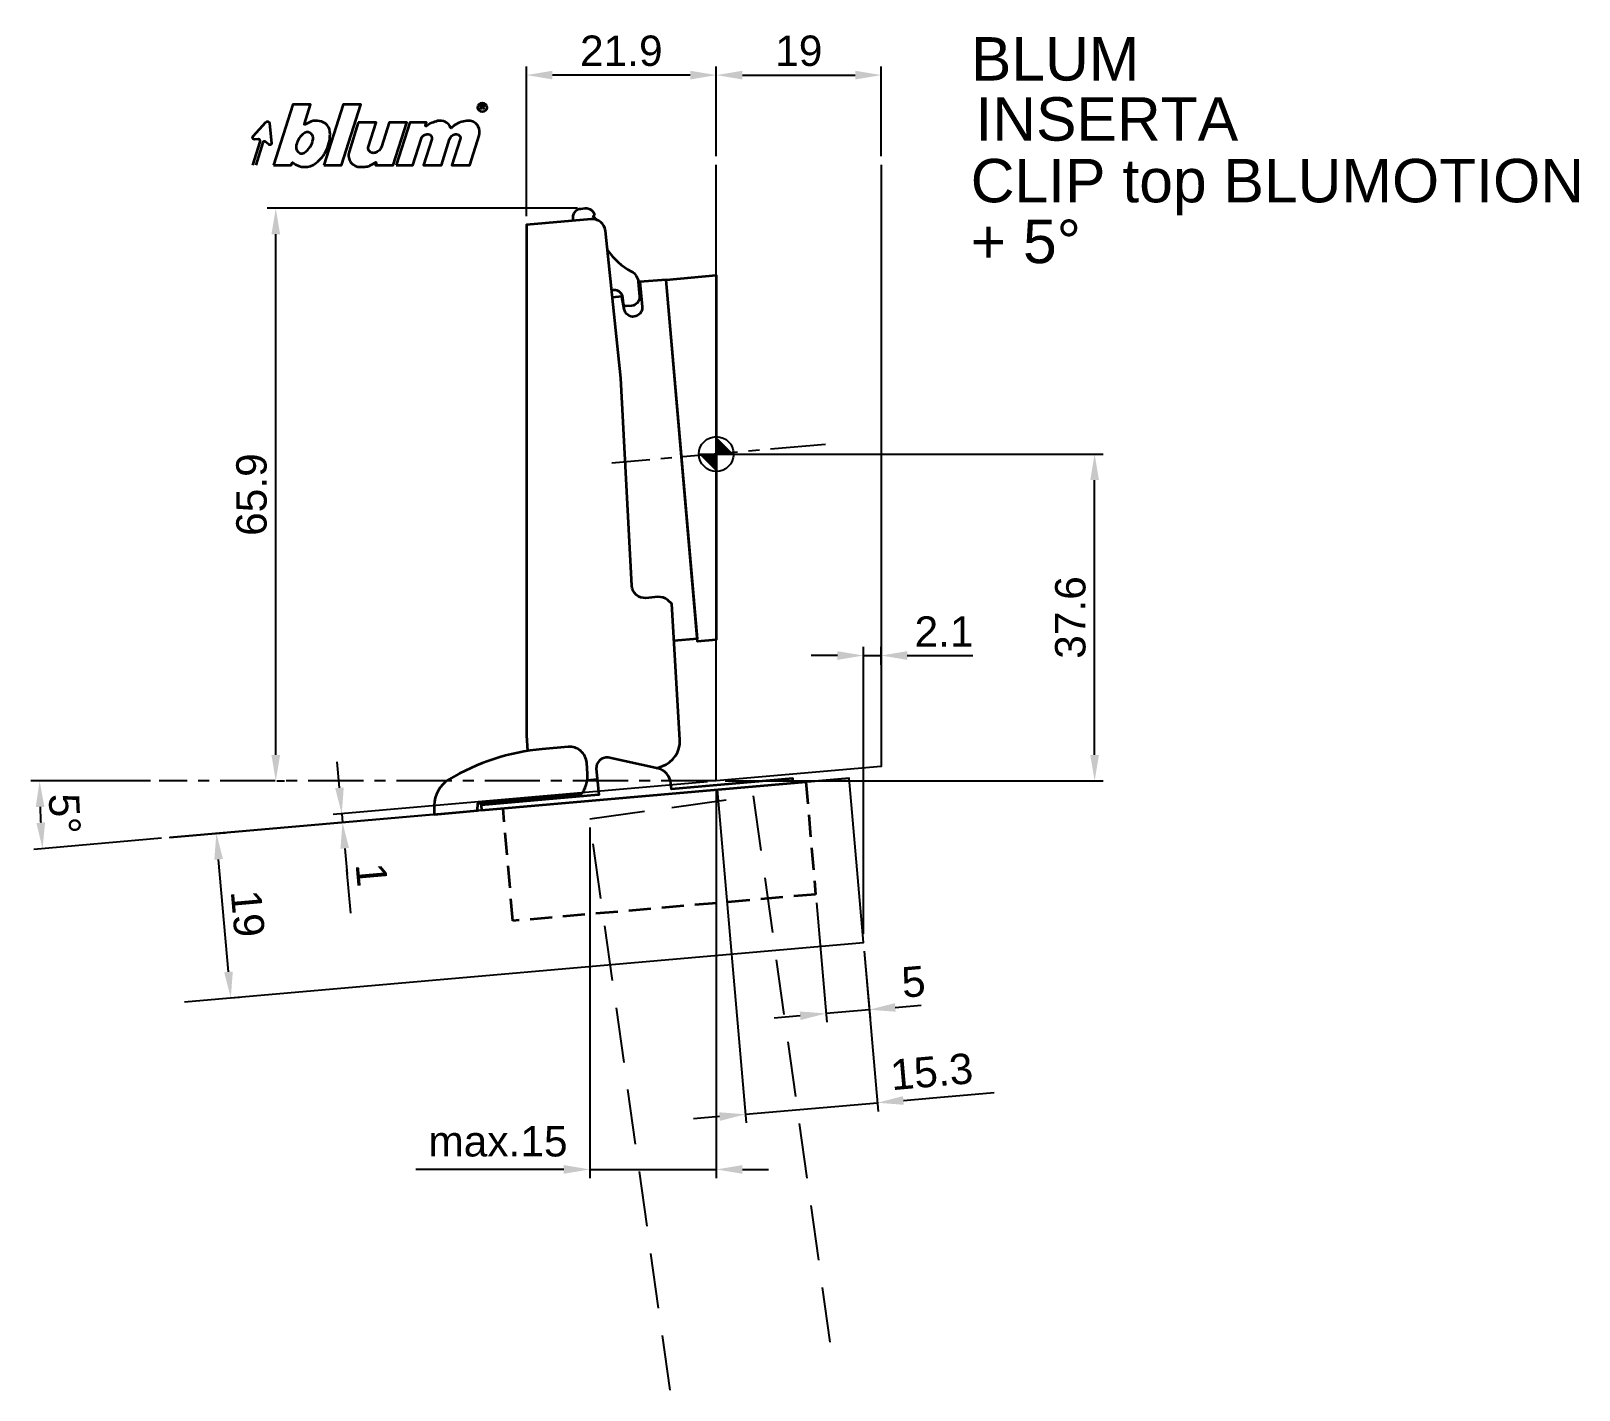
# Model space of a CAD drawing. Extents: x -79 to 99, y -108 to 49.
import ezdxf

# ---------------------------------------------------------------- set-up
doc = ezdxf.new("R2010")
doc.units = 0
doc.header["$PDMODE"] = 35
doc.header["$PDSIZE"] = 5
for name, pattern in [('CONTINU', [0]), ('MITTE', [50.8, 31.75, -6.35, 6.35, -6.35]), ('STRICHLINIE', [19.05, 12.7, -6.35])]:
    doc.linetypes.add(name, pattern=pattern)
doc.layers.get('Defpoints').update_dxf_attribs({"linetype": 'CONTINUOUS'})
doc.layers.add('1', color=2, linetype='CONTINUOUS')
doc.layers.add('5', color=1, linetype='CONTINUOUS')
doc.layers.add('6', color=3, linetype='CONTINUOUS', lineweight=35)
doc.styles.add('Beschlag', font='ARIAL.TTF')
doc.dimstyles.new('Beschlag', dxfattribs={"dimtxt": 3.5, "dimasz": 3, "dimexe": 1, "dimexo": 1, "dimgap": 1, "dimtad": 1, "dimdec": 1, "dimdsep": 46, "dimtxsty": 'Beschlag', "dimcen": 2, "dimclrd": 256, "dimclre": 256, "dimclrt": 256, "dimadec": 1, "dimazin": 2, "dimtfac": 0.71, "dimtdec": 1, "dimtix": 1, "dimtmove": 2, "dimatfit": 0, "dimfxl": 0, "dimtolj": 1, "dimlwd": -1, "dimlwe": -1, "dimarcsym": 0})

# ---------------------------------------------------------------- blocks, each defined once
blk = doc.blocks.new('NullPunkt')
at = {"layer": '5'}
for points in [[(0, 2), (0, -2)], [(-2, 0), (2, 0)]]:
    blk.add_lwpolyline(points, dxfattribs=at)
blk.add_circle((0, 0), 2, dxfattribs=at)
for points in [[(0, 0), (-2, 0), (0, 2)], [(0, 0), (2, 0), (0, -2)]]:
    blk.add_solid(points, dxfattribs=at)
blk = doc.blocks.new('*D1')
at = {"layer": '1'}
for p, q in [((-21.87, 27.38), (-21.87, 44.63)), ((0, 34.29), (0, 44.63)), ((-3, 43.63), (-18.87, 43.63))]:
    blk.add_line(p, q, dxfattribs=at)
for points in [[(-18.87, 44.13), (-18.87, 43.13), (-21.87, 43.63)], [(-3, 44.13), (-3, 43.13), (0, 43.63)]]:
    blk.add_solid(points, dxfattribs=at)
at = {"layer": 'Defpoints', "color": 0}
for p in [(-21.87, 43.63), (0, 33.29), (-21.87, 26.38)]:
    blk.add_point(p, dxfattribs=at)
at = {"layer": '1', "insert": (-10.94, 46.41), "char_height": 3.5, "attachment_point": 5, "style": 'Beschlag'}
blk.add_mtext('\\A1;21.9', dxfattribs=at)
blk = doc.blocks.new('*D2')
at = {"layer": '1'}
for p, q in [((1, 0), (44.57, 0)), ((43.57, -34.64), (43.57, -3)), ((1, -37.64), (44.57, -37.64))]:
    blk.add_line(p, q, dxfattribs=at)
for points in [[(43.07, -3), (44.07, -3), (43.57, 0)], [(43.07, -34.64), (44.07, -34.64), (43.57, -37.64)]]:
    blk.add_solid(points, dxfattribs=at)
at = {"layer": 'Defpoints', "color": 0}
for p in [(0, 0), (43.57, 0), (0, -37.64)]:
    blk.add_point(p, dxfattribs=at)
at = {"layer": '1', "insert": (40.79, -18.82), "char_height": 3.5, "attachment_point": 5, "rotation": 90, "style": 'Beschlag'}
blk.add_mtext('\\A1;37.6', dxfattribs=at)
blk = doc.blocks.new('*D3')
at = {"layer": '1'}
for p, q in [((0, 34.29), (0, 44.63)), ((19, 34.29), (19, 44.63)), ((3, 43.63), (16, 43.63))]:
    blk.add_line(p, q, dxfattribs=at)
for points in [[(3, 44.13), (3, 43.13), (0, 43.63)], [(16, 44.13), (16, 43.13), (19, 43.63)]]:
    blk.add_solid(points, dxfattribs=at)
at = {"layer": 'Defpoints', "color": 0}
for p in [(19, 43.63), (0, 33.29), (19, 33.29)]:
    blk.add_point(p, dxfattribs=at)
at = {"layer": '1', "insert": (9.5, 46.41), "char_height": 3.5, "attachment_point": 5, "style": 'Beschlag'}
blk.add_mtext('\\A1;19', dxfattribs=at)
blk = doc.blocks.new('Logo_BLUM')
at = {"layer": '6', "color": 20, "linetype": 'Continuous'}
for points in [[(2.39, 0), (4.43, 0), (4.52, 0.26, -0.512391), (4.62, 0.29, 0.357881), (7.3, 0.25, 0.116336), (8.5, 1.76, 0.127435), (8.89, 3.85, 0.227045), (8.36, 4.79, 0.273775), (6.5, 4.93), (6.04, 4.67, -0.689828), (5.94, 4.76), (6.65, 7), (4.61, 7)], [(5.59, 3.39, 0.16703), (4.99, 2.14, 0.322673), (5.41, 1.39, 0.260102), (5.93, 1.42, 0.211929), (6.95, 3, 0.250706), (6.73, 3.62, 0.316796), (6.01, 3.72, 0.086595)], [(12.15, 4.9), (11.09, 1.53, 0.527578), (12.44, -0.2, -0.003338), (13.06, -0.17, 0.131781), (13.63, 0.02), (14.12, 0.32, -0.706223), (14.22, 0.24), (14.15, 0), (16.19, 0), (17.75, 4.9), (15.7, 4.9), (14.81, 2.11, -0.253672), (14.11, 1.42, -0.127823), (13.72, 1.42, -0.447747), (13.33, 2.15), (14.2, 4.9)], [(16.53, 0), (18.44, 0), (19.39, 3, -0.282196), (20.04, 3.56, -0.141376), (20.38, 3.52, -0.3938), (20.62, 2.99), (19.67, 0), (21.72, 0), (22.67, 3, -0.282189), (23.31, 3.56, -0.141385), (23.65, 3.52, -0.393792), (23.89, 2.99), (22.94, 0), (24.99, 0), (26.07, 3.42, 0.424526), (25.18, 5.07, 0.098115), (24.64, 5.11, 0.114777), (23.24, 4.6), (22.89, 4.28, -0.522588), (22.79, 4.31, 0.36711), (21.28, 5.09, 0.102012), (20, 4.5, -0.748324), (19.89, 4.58), (20, 4.9), (18.08, 4.9)]]:
    blk.add_lwpolyline(points, format="xyb", close=True, dxfattribs=at)
blk.add_lwpolyline([(8.18, 0), (10.23, 0), (12.45, 7), (10.4, 7)], close=True, dxfattribs=at)
for points in [[(26.26, 6.4), (26.26, 6.9), (26.52, 6.9, -0.975005), (26.53, 6.67, 0.014563), (26.45, 6.67), (26.26, 6.67), (26.45, 6.67), (26.52, 6.6), (26.57, 6.53), (26.62, 6.42)], [(0, 0), (0.86, 2.7, 0.480207), (0.67, 2.98), (0.19, 2.97, -0.689229), (0.05, 3.33), (1.49, 4.95, -0.685285), (1.94, 4.79), (2.15, 2.54, -0.636083), (1.84, 2.36), (1.47, 2.68, 0.560356), (1.16, 2.59), (0.34, 0)]]:
    blk.add_lwpolyline(points, format="xyb", dxfattribs=at)
blk.add_circle((26.44, 6.65), 0.527, dxfattribs=at)
blk = doc.blocks.new('*D9')
at = {"layer": '1'}
for p, q in [((-16, 28.3), (-51.74, 28.3)), ((-50.74, -34.64), (-50.74, 25.3)), ((-50.63, -37.64), (-49.74, -37.64))]:
    blk.add_line(p, q, dxfattribs=at)
for points in [[(-51.24, 25.3), (-50.24, 25.3), (-50.74, 28.3)], [(-51.24, -34.64), (-50.24, -34.64), (-50.74, -37.64)]]:
    blk.add_solid(points, dxfattribs=at)
at = {"layer": 'Defpoints', "color": 0}
for p in [(-50.74, 28.3), (-15, 28.3), (-51.63, -37.64)]:
    blk.add_point(p, dxfattribs=at)
at = {"layer": '1', "insert": (-53.52, -4.67), "char_height": 3.5, "attachment_point": 5, "rotation": 90, "style": 'Beschlag'}
blk.add_mtext('\\A1;65.9', dxfattribs=at)
blk = doc.blocks.new('*D10')
at = {"layer": '1'}
for p, q in [((16.94, -55.24), (16.94, -22.2)), ((19, -24.29), (19, -22.2)), ((13.94, -23.2), (10.94, -23.2)), ((16.94, -23.2), (19, -23.2)), ((22, -23.2), (25, -23.2))]:
    blk.add_line(p, q, dxfattribs=at)
for points in [[(13.94, -22.7), (13.94, -23.7), (16.94, -23.2)], [(22, -22.7), (22, -23.7), (19, -23.2)]]:
    blk.add_solid(points, dxfattribs=at)
at = {"layer": 'Defpoints', "color": 0}
for p in [(19, -23.2), (19, -25.29), (16.94, -56.24)]:
    blk.add_point(p, dxfattribs=at)
at = {"layer": '1', "insert": (26.23, -20.44), "char_height": 3.5, "attachment_point": 5, "style": 'Beschlag'}
blk.add_mtext('\\A1;2.1', dxfattribs=at)
blk = doc.blocks.new('*D11')
at = {"layer": '1'}
for p, q in [((0.09, -38.64), (3.44, -77.02)), ((17.03, -57.23), (18.65, -75.69)), ((3.36, -76.02), (18.56, -74.69)), ((21.55, -74.43), (24.54, -74.17)), ((0.37, -76.28), (-2.62, -76.55))]:
    blk.add_line(p, q, dxfattribs=at)
for points in [[(21.5, -73.93), (21.59, -74.93), (18.56, -74.69)], [(0.33, -75.79), (0.41, -76.78), (3.36, -76.02)]]:
    blk.add_solid(points, dxfattribs=at)
at = {"layer": 'Defpoints', "color": 0}
for p in [(0, -37.64), (16.94, -56.24), (18.56, -74.69)]:
    blk.add_point(p, dxfattribs=at)
at = {"layer": '1', "insert": (24.8, -71.12), "char_height": 3.5, "attachment_point": 5, "rotation": 5, "style": 'Beschlag'}
blk.add_mtext('\\A1;15.3', dxfattribs=at)
blk = doc.blocks.new('*D12')
at = {"layer": '1'}
for p, q in [((0, -38.64), (0, -83.37)), ((-14.57, -43.01), (-14.57, -83.37)), ((-17.57, -82.37), (-20.57, -82.37)), ((-14.57, -82.37), (0, -82.37)), ((3, -82.37), (6, -82.37))]:
    blk.add_line(p, q, dxfattribs=at)
for points in [[(-17.57, -81.87), (-17.57, -82.87), (-14.57, -82.37)], [(3, -81.87), (3, -82.87), (0, -82.37)]]:
    blk.add_solid(points, dxfattribs=at)
at = {"layer": 'Defpoints', "color": 0}
for p in [(0, -37.64), (-14.57, -42.01), (0, -82.37)]:
    blk.add_point(p, dxfattribs=at)
at = {"layer": '1', "insert": (-25.15, -79.15), "char_height": 3.5, "attachment_point": 5, "style": 'Beschlag'}
blk.add_mtext('\\A1;max.15', dxfattribs=at)
blk = doc.blocks.new('*D13')
at = {"layer": '1'}
for p, q in [((-65.18, -37.64), (-78.94, -37.64)), ((-63.92, -44.24), (-78.59, -45.52))]:
    blk.add_line(p, q, dxfattribs=at)
blk.add_arc((11.47, -37.64), 89.41, 181.9226, 183.0774, dxfattribs=at)
for points in [[(-78.39, -40.65), (-77.39, -40.63), (-77.94, -37.64)], [(-77.31, -42.41), (-78.31, -42.48), (-77.6, -45.44)]]:
    blk.add_solid(points, dxfattribs=at)
at = {"layer": 'Defpoints', "color": 0}
for p in [(15.29, -37.31), (-64.18, -37.64), (0, -37.64), (-77.9, -40.24), (-62.93, -44.15)]:
    blk.add_point(p, dxfattribs=at)
at = {"layer": '1', "insert": (-75.07, -41.42), "char_height": 3.5, "attachment_point": 5, "rotation": 272.5, "style": 'Beschlag'}
blk.add_mtext('\\A1;5°', dxfattribs=at)
blk = doc.blocks.new('*D14')
at = {"layer": '1'}
for p, q in [((-43.4, -38.43), (-43.67, -35.44)), ((-1, -37.73), (-44.14, -41.5)), ((-43.62, -42.46), (-44.05, -42.5)), ((-43.14, -41.42), (-43.06, -42.41)), ((-42.79, -45.4), (-42.53, -48.39))]:
    blk.add_line(p, q, dxfattribs=at)
for points in [[(-42.91, -38.39), (-43.9, -38.47), (-43.14, -41.42)], [(-42.3, -45.36), (-43.29, -45.45), (-43.06, -42.41)]]:
    blk.add_solid(points, dxfattribs=at)
at = {"layer": 'Defpoints', "color": 0}
for p in [(0, -37.64), (-43.06, -42.41), (-42.62, -42.38)]:
    blk.add_point(p, dxfattribs=at)
at = {"layer": '1', "insert": (-39.69, -48.44), "char_height": 3.5, "attachment_point": 5, "rotation": 275, "style": 'Beschlag'}
blk.add_mtext('\\A1;1', dxfattribs=at)
blk = doc.blocks.new('*D15')
at = {"layer": '1'}
for p, q in [((11.53, -51.69), (12.73, -65.41)), ((17.03, -57.23), (17.71, -64.97)), ((17.62, -63.98), (12.64, -64.41)), ((20.61, -63.72), (23.6, -63.45)), ((9.65, -64.67), (6.66, -64.94))]:
    blk.add_line(p, q, dxfattribs=at)
for points in [[(9.61, -64.18), (9.7, -65.17), (12.64, -64.41)], [(20.57, -63.22), (20.65, -64.21), (17.62, -63.98)]]:
    blk.add_solid(points, dxfattribs=at)
at = {"layer": 'Defpoints', "color": 0}
for p in [(11.44, -50.7), (16.94, -56.24), (12.64, -64.41)]:
    blk.add_point(p, dxfattribs=at)
at = {"layer": '1', "insert": (22.71, -60.77), "char_height": 3.5, "attachment_point": 5, "rotation": 5, "style": 'Beschlag'}
blk.add_mtext('\\A1;5', dxfattribs=at)
blk = doc.blocks.new('*D16')
at = {"layer": '1'}
for p, q in [((-57.6, -43.69), (-56.58, -43.6)), ((-56.19, -59.62), (-57.32, -46.67)), ((-55.88, -62.61), (-54.93, -62.53))]:
    blk.add_line(p, q, dxfattribs=at)
for points in [[(-56.82, -46.63), (-57.82, -46.72), (-57.58, -43.68)], [(-55.69, -59.58), (-56.68, -59.67), (-55.92, -62.61)]]:
    blk.add_solid(points, dxfattribs=at)
at = {"layer": 'Defpoints', "color": 0}
for p in [(-58.6, -43.77), (-57.58, -43.68), (-56.87, -62.7)]:
    blk.add_point(p, dxfattribs=at)
at = {"layer": '1', "insert": (-53.98, -52.91), "char_height": 3.5, "attachment_point": 5, "rotation": 275, "style": 'Beschlag'}
blk.add_mtext('\\A1;19', dxfattribs=at)

msp = doc.modelspace()

# ---------------------------------------------------------------- linework, layer by layer
at = {"layer": '1'}
for p, q in [((25, -23.2), (29.54, -23.2)), ((-42.58, -47.89), (-42.14, -52.87)), ((24.53, -74.17), (31.99, -73.52)), ((-20.57, -82.37), (-34.61, -82.37))]:
    msp.add_line(p, q, dxfattribs=at)
at = {"layer": '5', "color": 1, "linetype": 'MITTE', "ltscale": 0.2}
msp.add_line((12.58, 1.1), (-12.03, -1.05), dxfattribs=at)
at = {"layer": '5', "linetype": 'MITTE', "ltscale": 0.2}
msp.add_line((0, -37.64), (-64.18, -37.64), dxfattribs=at)
at = {"layer": '5'}
for points in [[(19, 33.29), (19, -35.98), (0, -37.64), (0, 33.29)], [(-61.27, -63.08), (16.94, -56.24), (15.29, -37.31), (-62.93, -44.15), (15.29, -37.31)]]:
    msp.add_lwpolyline(points, dxfattribs=at)
at = {"layer": '5', "linetype": 'STRICHLINIE', "ltscale": 0.5}
msp.add_lwpolyline([(-5.33, -107.77), (-14.57, -42.01), (4.25, -39.37), (13.48, -105.11)], dxfattribs=at)
at = {"layer": '6', "linetype": 'CONTINU'}
for p, q in [((-2.18, -21.28), (-5.79, 20.07)), ((-10.82, 17.84), (-10.83, 17.85)), ((-2.18, -21.28), (-4.89, -21.52))]:
    msp.add_line(p, q, dxfattribs=at)
at = {"layer": '6'}
msp.add_line((-13.71, -37.49), (-14.86, -37.59), dxfattribs=at)
for points in [[(-6.89, -36.15), (-6.25, -35.93, 0.339454), (-4.2, -32.91), (-5.13, -17.25), (-5.6, -16.83, 0.20618), (-6.73, -16.46), (-8.1, -16.58, -0.424475), (-9.73, -15.16), (-10.99, 8.72), (-12.77, 25.7, 0.409111), (-14.4, 27.04), (-21.87, 26.38), (-21.86, -32.39), (-21.76, -34.19)], [(-16.47, 26.86), (-16.5, 27.17, -0.41421), (-15.59, 28.25), (-15.09, 28.29, -0.361252), (-14.04, 27.56), (-14.2, 27.37), (-14.16, 27.32), (-14.11, 27.28), (-14.07, 27.26), (-14.04, 27.23), (-14.01, 27.2), (-13.99, 27.19), (-13.61, 26.87)], [(-12.54, 23.49, 0.117258), (-9.77, 21.03, -0.253101), (-8.99, 19.84), (-8.84, 18.15, -0.414214), (-9.75, 17.07), (-10.38, 17.01, -0.414214), (-10.7, 17.28), (-10.76, 17.98, 0.490237), (-12.05, 18.81)], [(-5.79, 20.07), (-8.8, 19.81), (-8.8, 19.81), (-8.55, 16.94, -0.957234), (-10.61, 16.67), (-10.87, 18.12, -0.337376), (-10.87, 18.12), (-11.97, 18.03)], [(8.86, -37.87), (8.81, -37.37), (-5.18, -38.6), (-5.23, -37.94, 0.312987), (-6.69, -36.19), (-12.44, -34.96, 0.486363), (-13.82, -36.25), (-13.55, -39.23), (-13.56, -39.23), (-27.1, -40.42), (-27.05, -41.01), (10.31, -37.75)]]:
    msp.add_lwpolyline(points, format="xyb", dxfattribs=at)
msp.add_lwpolyline([(-5.79, 20.07), (0, 20.58), (0, -21.38), (-2.15, -21.57), (-5.79, 20.07)], dxfattribs=at)
at = {"layer": '6', "flags": 128}
msp.add_lwpolyline([(-14.92, -35.54, 0.414214), (-17.08, -33.72), (-20.05, -33.98, 0.114125), (-30.81, -37.49, 0.262579), (-32.5, -40.48), (-32.5, -41.49), (-27.52, -41.05), (-27.45, -40.25), (-15.58, -39.21, 0.191102), (-14.83, -36.83), (-14.92, -35.54)], format="xyb", dxfattribs=at)
at = {"layer": '6', "linetype": 'STRICHLINIE', "ltscale": 0.2}
msp.add_lwpolyline([(10.31, -37.75), (11.44, -50.7), (-23.43, -53.75), (-24.56, -40.8)], dxfattribs=at)

# ---------------------------------------------------------------- block references
at = {"layer": '5', "rotation": 89.99999999999999}
msp.add_blockref('NullPunkt', (0, 0), dxfattribs=at)
at = {"layer": '6'}
msp.add_blockref('Logo_BLUM', (-53.39, 33.26), dxfattribs=at)

# ---------------------------------------------------------------- texts
at = {"layer": '1', "linetype": 'Continuous', "style": 'Beschlag'}
for s, p in [('BLUM', (29.32, 43)), ('CLIP top BLUMOTION', (29.3, 28.98)), ('+ 5%%D', (29.3, 21.98))]:
    msp.add_text(s, height=5, dxfattribs=at).set_placement(p)
at = {"layer": '1', "insert": (29.84, 41.08), "char_height": 5, "width": 110.7908, "attachment_point": 1, "style": 'Beschlag'}
msp.add_mtext('INSERTA', dxfattribs=at)

# ---------------------------------------------------------------- dimensions: what is measured, and where the dimension line sits
at = {"layer": '1'}
for base, p1, p2, angle, picture, middle in [((-21.87, 43.63), (0, 33.29), (-21.87, 26.38), 180, '*D1', (-10.94, 46.41)), ((19, 43.63), (0, 33.29), (19, 33.29), 180, '*D3', (9.5, 46.41)), ((-50.74, 28.3), (-51.63, -37.64), (-15, 28.3), 90, '*D9', (-53.52, -4.67)), ((43.57, 0), (0, -37.64), (0, 0), 90, '*D2', (40.79, -18.82)), ((-57.58, -43.68), (-56.87, -62.7), (-58.6, -43.77), 95, '*D16', (-53.98, -52.91))]:
    dim = msp.add_linear_dim(base=base, p1=p1, p2=p2, angle=angle, dimstyle='Beschlag', dxfattribs=at)
    dim.commit()
    dim.dimension.update_dxf_attribs({"geometry": picture, "text_midpoint": middle})
dim = msp.add_linear_dim(base=(19, -23.2), p1=(16.94, -56.24), p2=(19, -25.29), dimstyle='Beschlag', dxfattribs=at)
dim.commit()
dim.dimension.update_dxf_attribs({"geometry": '*D10', "text_midpoint": (26.23, -20.44), "dimtype": 160})
for base, p1, p2, angle, picture, middle in [((-43.06, -42.41), (0, -37.64), (-42.62, -42.38), 95, '*D14', (-39.69, -48.44)), ((18.56, -74.69), (0, -37.64), (16.94, -56.24), 5, '*D11', (24.8, -71.12)), ((12.64, -64.41), (16.94, -56.24), (11.44, -50.7), 5, '*D15', (22.71, -60.77))]:
    dim = msp.add_linear_dim(base=base, p1=p1, p2=p2, angle=angle, dimstyle='Beschlag', dxfattribs=at)
    dim.commit()
    dim.dimension.update_dxf_attribs({"geometry": picture, "text_midpoint": middle, "dimtype": 160})
dim = msp.add_angular_dim_2l(base=(-77.9, -40.24), line1=((0, -37.64), (-64.18, -37.64)), line2=((15.29, -37.31), (-62.93, -44.15)), dimstyle='Beschlag', dxfattribs=at)
dim.commit()
dim.dimension.update_dxf_attribs({"geometry": '*D13', "text_midpoint": (-75.07, -41.42)})
dim = msp.add_linear_dim(base=(0, -82.37), p1=(-14.57, -42.01), p2=(0, -37.64), text='max.15', dimstyle='Beschlag', dxfattribs=at)
dim.commit()
dim.dimension.update_dxf_attribs({"geometry": '*D12', "text_midpoint": (-25.15, -79.15), "dimtype": 160})

doc.saveas('drawing.dxf')
